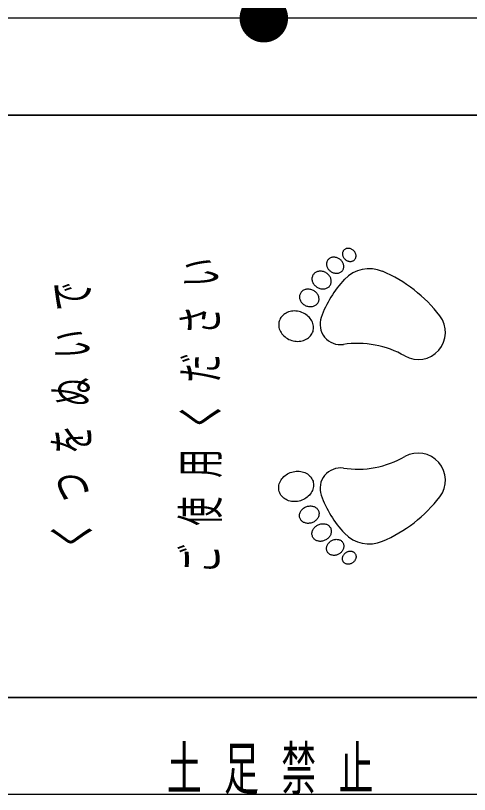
# Model space of a CAD drawing. Units: millimetres on the paper. Extents: x -365 to 0, y -12 to 257.
# Drawn here: x -263.18 to -253.82, y 178.42 to 194.48 of the extents above; entities that cross this region are included whole.
import ezdxf

# ---------------------------------------------------------------- set-up
doc = ezdxf.new("R2010")
doc.units = ezdxf.units.MM
doc.layers.add('LY_1', color=7, linetype='Continuous', lineweight=13)
doc.styles.add('ＭＳ ゴシック', font='')
doc.styles.get('ＭＳ ゴシック').set_extended_font_data('MS Gothic')

# ---------------------------------------------------------------- blocks, each defined once
blk = doc.blocks.new('filled_dot')
at = {"color": 0, "linetype": 'Continuous', "lineweight": -2, "const_width": 1.25}
blk.add_lwpolyline([(-0.625, 0, 1), (0.625, 0, 1)], format="xyb", close=True, dxfattribs=at)

msp = doc.modelspace()

# ---------------------------------------------------------------- linework, layer by layer
at = {"layer": 'LY_1'}
msp.add_line((-258.062, 194.421), (-258.062, 206.016), dxfattribs=at)
at = {"layer": 'LY_1', "lineweight": 25}
for p, q in [((-251.663, 194.421), (-263.663, 194.421)), ((-251.663, 192.421), (-263.663, 192.421)), ((-263.663, 192.421), (-251.663, 192.421)), ((-251.663, 180.421), (-263.663, 180.421)), ((-263.663, 180.421), (-251.663, 180.421)), ((-251.663, 178.421), (-263.663, 178.421))]:
    msp.add_line(p, q, dxfattribs=at)
at = {"layer": 'LY_1', "color": 21, "lineweight": 25}
for points in [[(-256.416, 189.634), (-256.423, 189.625), (-256.428, 189.615), (-256.433, 189.605), (-256.436, 189.594), (-256.438, 189.583), (-256.439, 189.572), (-256.44, 189.56), (-256.439, 189.549), (-256.437, 189.537), (-256.434, 189.525), (-256.43, 189.513), (-256.425, 189.502), (-256.419, 189.491), (-256.412, 189.48), (-256.404, 189.47), (-256.396, 189.46), (-256.387, 189.451), (-256.377, 189.443), (-256.366, 189.435), (-256.355, 189.429), (-256.344, 189.423), (-256.332, 189.418), (-256.32, 189.414), (-256.308, 189.411), (-256.296, 189.409), (-256.283, 189.407), (-256.271, 189.407), (-256.259, 189.408), (-256.248, 189.41), (-256.237, 189.413), (-256.226, 189.417), (-256.216, 189.422), (-256.206, 189.428), (-256.197, 189.435), (-256.189, 189.442), (-256.182, 189.451), (-256.176, 189.46), (-256.171, 189.469), (-256.166, 189.479), (-256.163, 189.49), (-256.161, 189.501), (-256.159, 189.512), (-256.159, 189.524), (-256.16, 189.536), (-256.162, 189.548), (-256.165, 189.559), (-256.169, 189.571), (-256.174, 189.582), (-256.18, 189.593), (-256.187, 189.604), (-256.194, 189.614), (-256.203, 189.624), (-256.212, 189.633), (-256.222, 189.641), (-256.232, 189.649), (-256.243, 189.656), (-256.255, 189.662), (-256.267, 189.667), (-256.279, 189.671), (-256.291, 189.674), (-256.303, 189.676), (-256.315, 189.677), (-256.327, 189.677), (-256.339, 189.676), (-256.351, 189.674), (-256.362, 189.671), (-256.373, 189.667), (-256.383, 189.662), (-256.392, 189.656), (-256.401, 189.649), (-256.409, 189.642)], [(-256.747, 189.427), (-256.753, 189.415), (-256.759, 189.402), (-256.763, 189.389), (-256.766, 189.375), (-256.767, 189.361), (-256.767, 189.347), (-256.766, 189.333), (-256.763, 189.318), (-256.759, 189.304), (-256.754, 189.29), (-256.748, 189.276), (-256.74, 189.262), (-256.731, 189.249), (-256.721, 189.237), (-256.71, 189.225), (-256.698, 189.214), (-256.686, 189.204), (-256.672, 189.195), (-256.658, 189.187), (-256.644, 189.18), (-256.629, 189.174), (-256.613, 189.17), (-256.598, 189.166), (-256.582, 189.164), (-256.567, 189.163), (-256.552, 189.163), (-256.537, 189.165), (-256.522, 189.168), (-256.508, 189.172), (-256.494, 189.177), (-256.481, 189.183), (-256.469, 189.191), (-256.458, 189.199), (-256.448, 189.209), (-256.439, 189.219), (-256.432, 189.23), (-256.425, 189.242), (-256.419, 189.255), (-256.415, 189.268), (-256.413, 189.282), (-256.411, 189.296), (-256.411, 189.31), (-256.412, 189.324), (-256.415, 189.339), (-256.419, 189.353), (-256.424, 189.367), (-256.43, 189.381), (-256.438, 189.395), (-256.447, 189.408), (-256.457, 189.42), (-256.468, 189.432), (-256.48, 189.443), (-256.492, 189.453), (-256.506, 189.462), (-256.52, 189.47), (-256.534, 189.477), (-256.549, 189.483), (-256.565, 189.488), (-256.58, 189.491), (-256.596, 189.493), (-256.611, 189.494), (-256.626, 189.494), (-256.642, 189.492), (-256.656, 189.49), (-256.67, 189.486), (-256.684, 189.48), (-256.697, 189.474), (-256.709, 189.467), (-256.72, 189.458), (-256.73, 189.449), (-256.739, 189.438)], [(-257.05, 189.123), (-257.056, 189.109), (-257.061, 189.095), (-257.065, 189.08), (-257.068, 189.065), (-257.068, 189.049), (-257.068, 189.033), (-257.065, 189.017), (-257.062, 189.002), (-257.057, 188.986), (-257.05, 188.97), (-257.042, 188.955), (-257.033, 188.941), (-257.022, 188.927), (-257.01, 188.914), (-256.998, 188.901), (-256.984, 188.89), (-256.969, 188.88), (-256.954, 188.87), (-256.938, 188.862), (-256.921, 188.855), (-256.904, 188.85), (-256.887, 188.845), (-256.869, 188.842), (-256.852, 188.841), (-256.835, 188.841), (-256.818, 188.842), (-256.801, 188.844), (-256.785, 188.848), (-256.77, 188.854), (-256.755, 188.86), (-256.741, 188.868), (-256.728, 188.877), (-256.717, 188.887), (-256.706, 188.898), (-256.697, 188.91), (-256.689, 188.923), (-256.682, 188.937), (-256.677, 188.951), (-256.673, 188.966), (-256.67, 188.981), (-256.67, 188.997), (-256.67, 189.013), (-256.673, 189.029), (-256.676, 189.045), (-256.682, 189.06), (-256.688, 189.076), (-256.696, 189.091), (-256.705, 189.105), (-256.716, 189.119), (-256.728, 189.132), (-256.741, 189.145), (-256.754, 189.156), (-256.769, 189.167), (-256.784, 189.176), (-256.8, 189.184), (-256.817, 189.191), (-256.834, 189.197), (-256.851, 189.201), (-256.869, 189.204), (-256.886, 189.205), (-256.903, 189.206), (-256.92, 189.204), (-256.937, 189.202), (-256.953, 189.198), (-256.968, 189.193), (-256.983, 189.186), (-256.997, 189.178), (-257.01, 189.169), (-257.021, 189.159), (-257.032, 189.148), (-257.041, 189.136)], [(-257.315, 188.736), (-257.32, 188.721), (-257.324, 188.706), (-257.326, 188.691), (-257.327, 188.676), (-257.326, 188.66), (-257.323, 188.644), (-257.319, 188.629), (-257.314, 188.613), (-257.307, 188.598), (-257.299, 188.584), (-257.29, 188.57), (-257.279, 188.556), (-257.267, 188.543), (-257.254, 188.531), (-257.24, 188.521), (-257.225, 188.511), (-257.209, 188.502), (-257.193, 188.494), (-257.176, 188.488), (-257.159, 188.483), (-257.141, 188.479), (-257.124, 188.476), (-257.106, 188.475), (-257.089, 188.475), (-257.072, 188.477), (-257.055, 188.48), (-257.039, 188.484), (-257.023, 188.49), (-257.008, 188.497), (-256.994, 188.505), (-256.981, 188.514), (-256.969, 188.524), (-256.959, 188.535), (-256.949, 188.548), (-256.941, 188.561), (-256.935, 188.574), (-256.929, 188.589), (-256.926, 188.603), (-256.923, 188.619), (-256.923, 188.634), (-256.924, 188.65), (-256.926, 188.665), (-256.93, 188.681), (-256.935, 188.696), (-256.942, 188.712), (-256.95, 188.726), (-256.96, 188.74), (-256.971, 188.754), (-256.983, 188.767), (-256.996, 188.778), (-257.01, 188.789), (-257.024, 188.799), (-257.04, 188.808), (-257.056, 188.816), (-257.073, 188.822), (-257.09, 188.827), (-257.108, 188.831), (-257.126, 188.834), (-257.143, 188.835), (-257.161, 188.834), (-257.178, 188.833), (-257.195, 188.83), (-257.211, 188.826), (-257.226, 188.82), (-257.241, 188.813), (-257.255, 188.805), (-257.268, 188.796), (-257.28, 188.786), (-257.291, 188.774), (-257.3, 188.762), (-257.308, 188.749)], [(-257.744, 188.179), (-257.75, 188.153), (-257.754, 188.126), (-257.755, 188.099), (-257.753, 188.072), (-257.749, 188.045), (-257.742, 188.017), (-257.732, 187.991), (-257.72, 187.965), (-257.705, 187.94), (-257.688, 187.915), (-257.669, 187.892), (-257.648, 187.871), (-257.624, 187.851), (-257.599, 187.832), (-257.573, 187.816), (-257.545, 187.801), (-257.516, 187.788), (-257.486, 187.778), (-257.455, 187.77), (-257.424, 187.764), (-257.392, 187.761), (-257.361, 187.759), (-257.33, 187.761), (-257.3, 187.764), (-257.27, 187.77), (-257.241, 187.779), (-257.213, 187.789), (-257.187, 187.802), (-257.162, 187.816), (-257.139, 187.833), (-257.118, 187.852), (-257.099, 187.872), (-257.083, 187.894), (-257.068, 187.917), (-257.057, 187.941), (-257.047, 187.966), (-257.041, 187.992), (-257.037, 188.019), (-257.036, 188.046), (-257.038, 188.073), (-257.042, 188.101), (-257.049, 188.128), (-257.059, 188.154), (-257.071, 188.18), (-257.086, 188.206), (-257.103, 188.23), (-257.122, 188.253), (-257.144, 188.274), (-257.167, 188.295), (-257.192, 188.313), (-257.218, 188.33), (-257.246, 188.344), (-257.276, 188.357), (-257.306, 188.367), (-257.336, 188.375), (-257.367, 188.381), (-257.399, 188.385), (-257.43, 188.386), (-257.461, 188.385), (-257.492, 188.381), (-257.521, 188.375), (-257.55, 188.367), (-257.578, 188.356), (-257.604, 188.343), (-257.629, 188.329), (-257.652, 188.312), (-257.673, 188.294), (-257.692, 188.273), (-257.708, 188.252), (-257.723, 188.229), (-257.734, 188.204)], [(-257.744, 184.664), (-257.75, 184.69), (-257.754, 184.716), (-257.755, 184.744), (-257.753, 184.771), (-257.749, 184.798), (-257.742, 184.825), (-257.732, 184.852), (-257.72, 184.878), (-257.705, 184.903), (-257.688, 184.927), (-257.669, 184.95), (-257.648, 184.972), (-257.624, 184.992), (-257.599, 185.01), (-257.573, 185.027), (-257.545, 185.042), (-257.516, 185.054), (-257.486, 185.065), (-257.455, 185.073), (-257.424, 185.079), (-257.392, 185.082), (-257.361, 185.083), (-257.33, 185.082), (-257.3, 185.078), (-257.27, 185.072), (-257.241, 185.064), (-257.213, 185.054), (-257.187, 185.041), (-257.162, 185.026), (-257.139, 185.01), (-257.118, 184.991), (-257.099, 184.971), (-257.083, 184.949), (-257.068, 184.926), (-257.057, 184.902), (-257.047, 184.877), (-257.041, 184.85), (-257.037, 184.824), (-257.036, 184.797), (-257.038, 184.769), (-257.042, 184.742), (-257.049, 184.715), (-257.059, 184.688), (-257.071, 184.662), (-257.086, 184.637), (-257.103, 184.613), (-257.122, 184.59), (-257.144, 184.568), (-257.167, 184.548), (-257.192, 184.53), (-257.218, 184.513), (-257.246, 184.499), (-257.276, 184.486), (-257.306, 184.476), (-257.336, 184.467), (-257.367, 184.462), (-257.399, 184.458), (-257.43, 184.457), (-257.461, 184.458), (-257.492, 184.462), (-257.521, 184.468), (-257.55, 184.476), (-257.578, 184.487), (-257.604, 184.499), (-257.629, 184.514), (-257.652, 184.531), (-257.673, 184.549), (-257.692, 184.569), (-257.708, 184.591), (-257.723, 184.614), (-257.734, 184.638)], [(-257.315, 184.107), (-257.32, 184.121), (-257.324, 184.136), (-257.326, 184.151), (-257.327, 184.167), (-257.326, 184.183), (-257.323, 184.198), (-257.319, 184.214), (-257.314, 184.229), (-257.307, 184.244), (-257.299, 184.259), (-257.29, 184.273), (-257.279, 184.287), (-257.267, 184.299), (-257.254, 184.311), (-257.24, 184.322), (-257.225, 184.332), (-257.209, 184.341), (-257.193, 184.349), (-257.176, 184.355), (-257.159, 184.36), (-257.141, 184.364), (-257.124, 184.366), (-257.106, 184.368), (-257.089, 184.367), (-257.072, 184.366), (-257.055, 184.363), (-257.039, 184.358), (-257.023, 184.353), (-257.008, 184.346), (-256.994, 184.338), (-256.981, 184.329), (-256.969, 184.319), (-256.959, 184.307), (-256.949, 184.295), (-256.941, 184.282), (-256.935, 184.268), (-256.929, 184.254), (-256.926, 184.239), (-256.923, 184.224), (-256.923, 184.209), (-256.924, 184.193), (-256.926, 184.177), (-256.93, 184.162), (-256.935, 184.146), (-256.942, 184.131), (-256.95, 184.116), (-256.96, 184.102), (-256.971, 184.089), (-256.983, 184.076), (-256.996, 184.064), (-257.01, 184.053), (-257.024, 184.043), (-257.04, 184.035), (-257.056, 184.027), (-257.073, 184.021), (-257.09, 184.015), (-257.108, 184.012), (-257.126, 184.009), (-257.143, 184.008), (-257.161, 184.008), (-257.178, 184.01), (-257.195, 184.013), (-257.211, 184.017), (-257.226, 184.023), (-257.241, 184.029), (-257.255, 184.038), (-257.268, 184.047), (-257.28, 184.057), (-257.291, 184.068), (-257.3, 184.08), (-257.308, 184.093)], [(-257.05, 183.72), (-257.056, 183.733), (-257.061, 183.748), (-257.065, 183.762), (-257.068, 183.778), (-257.068, 183.793), (-257.068, 183.809), (-257.065, 183.825), (-257.062, 183.841), (-257.057, 183.857), (-257.05, 183.872), (-257.042, 183.887), (-257.033, 183.902), (-257.022, 183.916), (-257.01, 183.929), (-256.998, 183.941), (-256.984, 183.953), (-256.969, 183.963), (-256.954, 183.972), (-256.938, 183.98), (-256.921, 183.987), (-256.904, 183.993), (-256.887, 183.997), (-256.869, 184), (-256.852, 184.002), (-256.835, 184.002), (-256.818, 184.001), (-256.801, 183.998), (-256.785, 183.994), (-256.77, 183.989), (-256.755, 183.983), (-256.741, 183.975), (-256.728, 183.966), (-256.717, 183.956), (-256.706, 183.945), (-256.697, 183.933), (-256.689, 183.92), (-256.682, 183.906), (-256.677, 183.892), (-256.673, 183.877), (-256.67, 183.861), (-256.67, 183.846), (-256.67, 183.83), (-256.673, 183.814), (-256.676, 183.798), (-256.682, 183.782), (-256.688, 183.767), (-256.696, 183.752), (-256.705, 183.737), (-256.716, 183.723), (-256.728, 183.71), (-256.741, 183.698), (-256.754, 183.687), (-256.769, 183.676), (-256.784, 183.667), (-256.8, 183.659), (-256.817, 183.652), (-256.834, 183.646), (-256.851, 183.642), (-256.869, 183.639), (-256.886, 183.637), (-256.903, 183.637), (-256.92, 183.638), (-256.937, 183.641), (-256.953, 183.645), (-256.968, 183.65), (-256.983, 183.657), (-256.997, 183.664), (-257.01, 183.673), (-257.021, 183.683), (-257.032, 183.695), (-257.041, 183.707)], [(-256.747, 183.416), (-256.753, 183.428), (-256.759, 183.44), (-256.763, 183.454), (-256.766, 183.467), (-256.767, 183.481), (-256.767, 183.495), (-256.766, 183.51), (-256.763, 183.524), (-256.759, 183.539), (-256.754, 183.553), (-256.748, 183.567), (-256.74, 183.58), (-256.731, 183.593), (-256.721, 183.606), (-256.71, 183.617), (-256.698, 183.628), (-256.686, 183.638), (-256.672, 183.647), (-256.658, 183.655), (-256.644, 183.662), (-256.629, 183.668), (-256.613, 183.673), (-256.598, 183.677), (-256.582, 183.679), (-256.567, 183.68), (-256.552, 183.679), (-256.537, 183.678), (-256.522, 183.675), (-256.508, 183.671), (-256.494, 183.666), (-256.481, 183.66), (-256.469, 183.652), (-256.458, 183.644), (-256.448, 183.634), (-256.439, 183.624), (-256.432, 183.613), (-256.425, 183.601), (-256.419, 183.588), (-256.415, 183.575), (-256.413, 183.561), (-256.411, 183.547), (-256.411, 183.533), (-256.412, 183.518), (-256.415, 183.504), (-256.419, 183.489), (-256.424, 183.475), (-256.43, 183.461), (-256.438, 183.448), (-256.447, 183.435), (-256.457, 183.423), (-256.468, 183.411), (-256.48, 183.4), (-256.492, 183.39), (-256.506, 183.381), (-256.52, 183.373), (-256.534, 183.366), (-256.549, 183.36), (-256.565, 183.355), (-256.58, 183.352), (-256.596, 183.349), (-256.611, 183.348), (-256.626, 183.349), (-256.642, 183.35), (-256.656, 183.353), (-256.67, 183.357), (-256.684, 183.362), (-256.697, 183.369), (-256.709, 183.376), (-256.72, 183.385), (-256.73, 183.394), (-256.739, 183.404)], [(-256.416, 183.209), (-256.423, 183.218), (-256.428, 183.228), (-256.433, 183.238), (-256.436, 183.248), (-256.438, 183.259), (-256.439, 183.271), (-256.44, 183.282), (-256.439, 183.294), (-256.437, 183.306), (-256.434, 183.318), (-256.43, 183.329), (-256.425, 183.341), (-256.419, 183.352), (-256.412, 183.362), (-256.404, 183.373), (-256.396, 183.382), (-256.387, 183.391), (-256.377, 183.4), (-256.366, 183.407), (-256.355, 183.414), (-256.344, 183.42), (-256.332, 183.425), (-256.32, 183.429), (-256.308, 183.432), (-256.296, 183.434), (-256.283, 183.435), (-256.271, 183.435), (-256.259, 183.434), (-256.248, 183.432), (-256.237, 183.429), (-256.226, 183.425), (-256.216, 183.42), (-256.206, 183.415), (-256.197, 183.408), (-256.189, 183.4), (-256.182, 183.392), (-256.176, 183.383), (-256.171, 183.373), (-256.166, 183.363), (-256.163, 183.353), (-256.161, 183.342), (-256.159, 183.33), (-256.159, 183.319), (-256.16, 183.307), (-256.162, 183.295), (-256.165, 183.283), (-256.169, 183.272), (-256.174, 183.26), (-256.18, 183.249), (-256.187, 183.239), (-256.194, 183.229), (-256.203, 183.219), (-256.212, 183.21), (-256.222, 183.201), (-256.232, 183.194), (-256.243, 183.187), (-256.255, 183.181), (-256.267, 183.176), (-256.279, 183.172), (-256.291, 183.169), (-256.303, 183.167), (-256.315, 183.166), (-256.327, 183.166), (-256.339, 183.167), (-256.351, 183.169), (-256.362, 183.172), (-256.373, 183.176), (-256.383, 183.181), (-256.392, 183.187), (-256.401, 183.193), (-256.409, 183.201)]]:
    msp.add_lwpolyline(points, close=True, dxfattribs=at)
for centre, radius, start, end in [((-255.888, 188.558), 0.7, 67.0382, 136.6821), ((-256.76, 186.502), 2.934, 37.4477, 67.0382), ((-254.768, 187.502), 2.24, 136.6821, 160.4045), ((-256.482, 188.112), 0.42, 160.4045, 278.3652), ((-254.875, 187.945), 0.56, 240.3487, 37.4477), ((-256.133, 185.736), 1.982, 60.3487, 98.3652), ((-254.875, 184.898), 0.56, 322.5523, 119.6513), ((-256.133, 187.107), 1.982, 261.6348, 299.6513), ((-256.482, 184.73), 0.42, 81.6348, 199.5955), ((-254.768, 185.341), 2.24, 199.5955, 223.3179), ((-256.76, 186.341), 2.934, 292.9618, 322.5523), ((-255.888, 184.284), 0.7, 223.3179, 292.9618)]:
    msp.add_arc(centre, radius, start, end, dxfattribs=at)

# ---------------------------------------------------------------- block references
at = {"layer": 'LY_1', "xscale": 0.4, "yscale": 0.4, "rotation": 90}
msp.add_blockref('filled_dot', (-258.062, 194.421), dxfattribs=at)

# ---------------------------------------------------------------- texts
at = {"layer": 'LY_1', "char_height": 0.7331, "attachment_point": 5, "rotation": 90, "style": 'ＭＳ ゴシック'}
for s, insert in [('\\T1.64;\\W0.6;ご使用ください', (-259.33, 186.421)), ('\\T1.64;\\W0.6;くつをぬいで', (-261.996, 186.421))]:
    msp.add_mtext(s, dxfattribs=dict(at, insert=insert))
at = {"layer": 'LY_1', "insert": (-260.063, 178.421), "char_height": 0.8798, "attachment_point": 7, "style": 'ＭＳ ゴシック'}
msp.add_mtext('\\T1.64;\\W0.6;土足禁止', dxfattribs=at)

doc.saveas('drawing.dxf')
